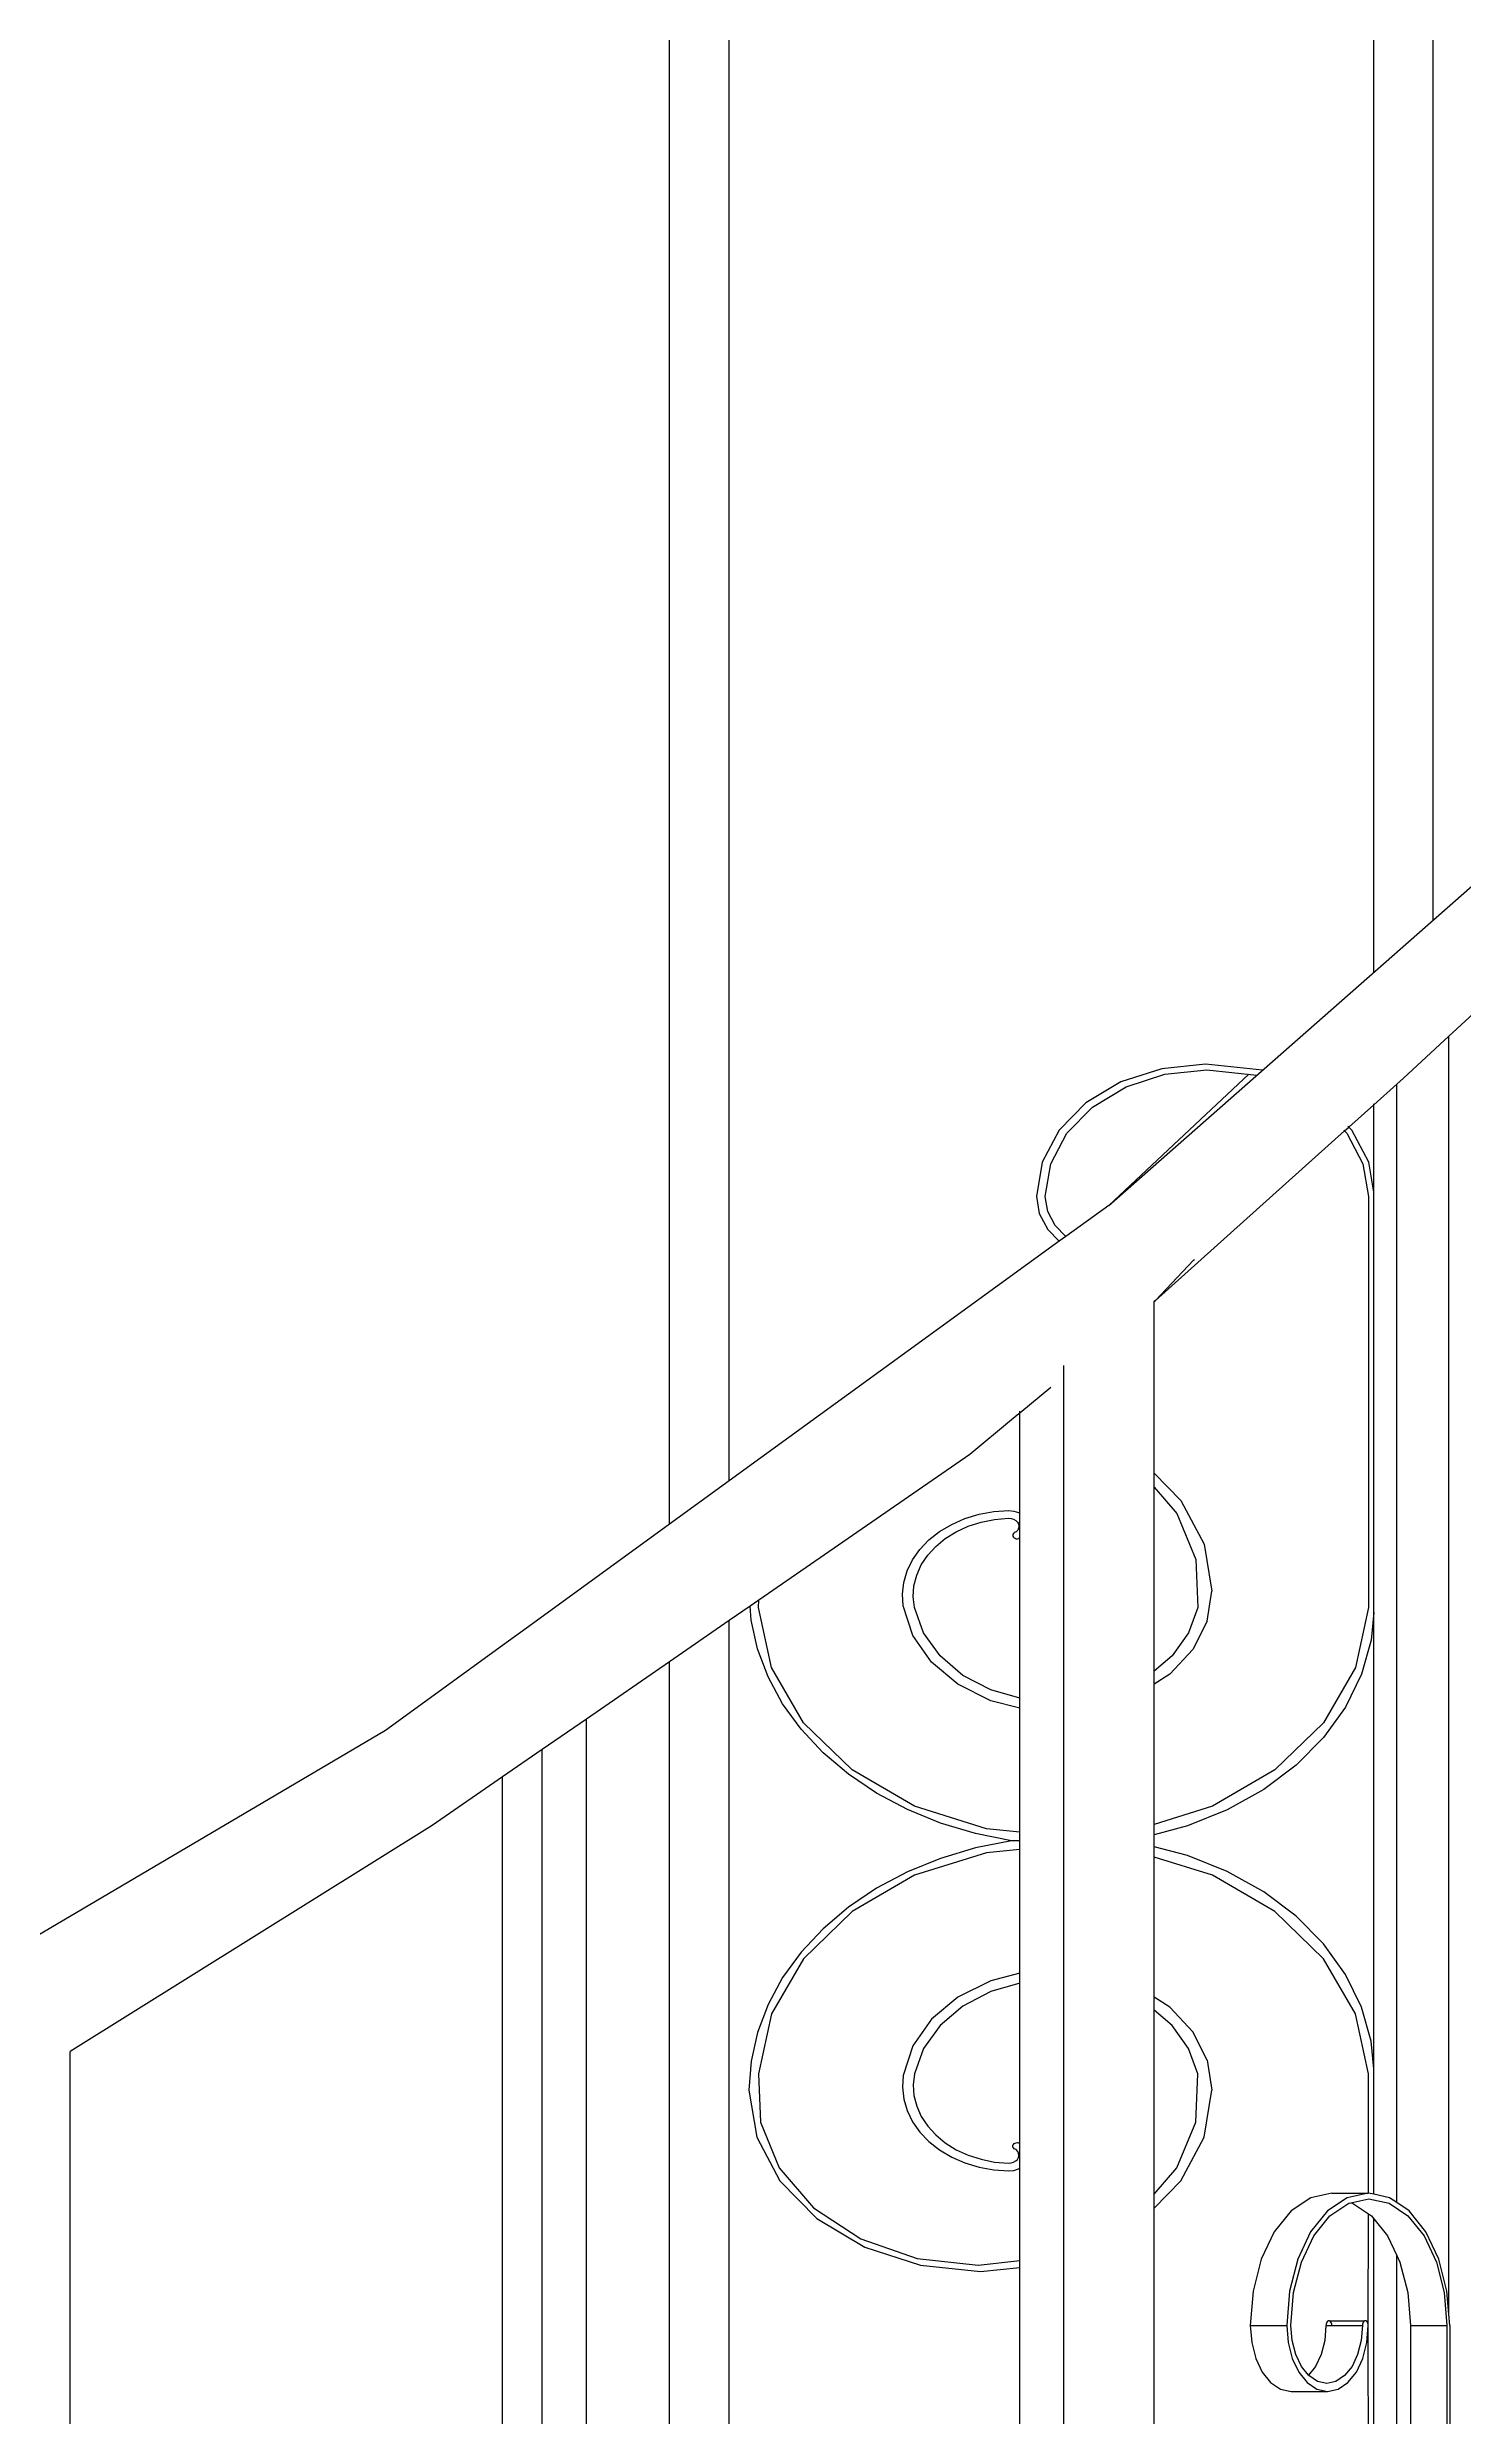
# Model space of a CAD drawing. Header units: millimetres. Extents: x 173236 to 801264, y -94969 to 615039.
# Drawn here: x 550643 to 550953, y -1445 to -926 of the extents above; entities that cross this region are included whole.
import ezdxf

# ---------------------------------------------------------------- set-up
doc = ezdxf.new("R2010")
doc.units = ezdxf.units.MM
doc.header["$MEASUREMENT"] = 0
doc.header["$PDMODE"] = 2
for name, color, linetype in [('VOX-A-ANNO-DIMS', 160, 'Continuous'), ('VOX-A-STAIRS-STEPS', 140, 'Continuous'), ('VOX-A-WALL-PATT', 233, 'Continuous')]:
    doc.layers.add(name, color=color, linetype=linetype)
doc.styles.add('1.5 mm Rotis Annotative', font='', dxfattribs={"height": 1.5})
doc.styles.get('1.5 mm Rotis Annotative').set_extended_font_data('Rotis Sans Serif')
doc.dimstyles.new('1.5 mm Rotis Annotative', dxfattribs={"dimtxt": 1.5, "dimasz": 1, "dimexe": 1.5, "dimexo": 0, "dimgap": 1, "dimtad": 1, "dimdec": 0, "dimrnd": 5, "dimzin": 0, "dimdsep": 46, "dimtxsty": '1.5 mm Rotis Annotative', "dimblk": 'ARCHTICK', "dimcen": 0.09, "dimdle": 1, "dimadec": 0, "dimazin": 0, "dimtfac": 1, "dimtdec": 0, "dimtofl": 0, "dimtmove": 1, "dimatfit": 3, "dimfxl": 2, "dimfxlon": 1, "dimtolj": 1, "dimtzin": 0, "dimarcsym": 0})

# ---------------------------------------------------------------- blocks, each defined once
blk = doc.blocks.new('SS')
at = {"layer": 'VOX-A-WALL-PATT'}
for p, q in [((291560.42, 71.15), (291560.42, 475.35)), ((291573.15, 59.95), (291573.15, 475.35)), ((291711.13, -48.85), (291711.13, 475.35)), ((291723.87, -58.09), (291723.87, 475.35)), ((291629.89, 10.08), (291543.21, 86.27)), ((291560.42, 79.5), (291560.42, 79.61)), ((291573.15, 65.71), (291573.15, 65.77)), ((291557.1, 46.28), (291550.96, 51.95)), ((291557.1, -227.02), (291557.1, 46.28)), ((291566.81, 37.31), (291557.1, 46.28)), ((291568.26, 36.05), (291566.81, 37.31)), ((291568.26, 36.01), (291568.26, 36.05)), ((291568.26, -203.19), (291568.26, 36.01)), ((291573.15, 31.62), (291568.26, 36.01)), ((291596.94, 39.04), (291609.18, 40.3)), ((291608.89, 39.07), (291598.17, 37.96)), ((291629.89, 10.08), (291599.93, 38.14)), ((291617.84, 38.14), (291608.89, 39.07)), ((291609.18, 40.3), (291618.54, 39.34)), ((291626.18, 35.44), (291617.84, 38.14)), ((291618.54, 39.34), (291627.26, 36.51)), ((291627.26, 36.51), (291634.76, 32.02)), ((291573.15, 31.62), (291573.15, 31.8)), ((291573.15, 12.9), (291573.15, 31.62)), ((291578.5, 26.83), (291573.15, 31.62)), ((291633.35, 31.14), (291626.18, 35.44)), ((291638.84, 25.54), (291633.35, 31.14)), ((291634.76, 32.02), (291640.51, 26.16)), ((291574.24, 19.34), (291577.85, 26.16)), ((291578.93, 25.54), (291575.47, 19.02)), ((291577.85, 26.16), (291578.5, 26.83)), ((291578.5, 26.83), (291578.68, 27.01)), ((291579.4, 26.02), (291578.5, 26.83)), ((291579.4, 26.02), (291578.93, 25.54)), ((291579.59, 26.22), (291579.4, 26.02)), ((291619.86, -10.24), (291579.4, 26.02)), ((291642.3, 19.02), (291638.84, 25.54)), ((291640.51, 26.16), (291644.12, 19.34)), ((291573.15, 12.9), (291574.24, 19.34)), ((291575.47, 19.02), (291574.29, 12.02)), ((291643.48, 12.02), (291642.3, 19.02)), ((291644.12, 19.34), (291645.35, 12.02)), ((291573.15, -76.99), (291573.15, 12.9)), ((291574.29, 12.02), (291574.29, -75.92)), ((291642.94, 8.81), (291643.48, 12.02)), ((291645.35, 12.02), (291644.74, 8.36)), ((291629.89, 10.08), (291639.03, 3.45)), ((291639.03, 3.45), (291641.35, 5.82)), ((291641.35, 5.82), (291642.94, 8.81)), ((291644.74, 8.36), (291642.93, 4.95)), ((291639.03, 3.45), (291640.45, 2.42)), ((291642.93, 4.95), (291640.45, 2.42)), ((291640.45, 2.42), (291711.13, -48.85)), ((291611.71, -1.65), (291611.49, -1.45)), ((291611.71, -1.65), (291619.86, -10.24)), ((291620.15, -10.45), (291619.86, -10.24)), ((291619.86, -10.24), (291620.15, -10.48)), ((291620.15, -10.48), (291620.15, -10.45)), ((291620.15, -47.21), (291620.15, -10.48)), ((291639.46, -1001.49), (291639.46, -24.14)), ((291642.28, -28.83), (291648.92, -34.34)), ((291648.92, -34.34), (291648.92, -33.93)), ((291648.92, -34.34), (291649.14, -34.51)), ((291648.92, -34.54), (291648.92, -34.34)), ((291649.14, -34.51), (291648.92, -34.54)), ((291648.92, -35.97), (291648.92, -34.54)), ((291649.14, -34.51), (291650.67, -35.78)), ((291648.92, -55.75), (291648.92, -35.97)), ((291650.67, -35.78), (291659.6, -43.19)), ((291659.6, -43.19), (291704.77, -74.34)), ((291620.15, -47.21), (291614.43, -53.04)), ((291620.15, -50.19), (291615.31, -55.81)), ((291620.15, -50.19), (291620.15, -47.21)), ((291620.15, -89.51), (291620.15, -50.19)), ((291711.13, -48.85), (291723.87, -58.09)), ((291614.43, -53.04), (291609.48, -62.38)), ((291649.17, -55.6), (291648.92, -55.75)), ((291650.16, -55.28), (291649.17, -55.6)), ((291651.23, -55.17), (291650.16, -55.28)), ((291654.46, -55.4), (291651.23, -55.17)), ((291657.62, -55.97), (291654.46, -55.4)), ((291615.31, -55.81), (291611.27, -65.62)), ((291648.92, -61.04), (291648.92, -55.75)), ((291649.19, -58.04), (291649.1, -58.48)), ((291649.1, -58.48), (291649.16, -58.93)), ((291649.16, -58.93), (291649.36, -59.35)), ((291649.43, -57.63), (291649.19, -58.04)), ((291649.36, -59.35), (291649.7, -59.71)), ((291649.79, -57.28), (291649.43, -57.63)), ((291649.7, -59.71), (291649.93, -59.79)), ((291650.25, -57.02), (291649.79, -57.28)), ((291649.93, -59.79), (291650.13, -59.91)), ((291650.13, -59.91), (291650.29, -60.07)), ((291650.79, -56.86), (291650.25, -57.02)), ((291650.37, -60.65), (291650.27, -60.84)), ((291650.29, -60.07), (291650.38, -60.26)), ((291650.41, -60.45), (291650.37, -60.65)), ((291650.38, -60.26), (291650.41, -60.45)), ((291651.36, -56.82), (291650.79, -56.86)), ((291654.32, -57.07), (291651.36, -56.82)), ((291657.2, -57.64), (291654.32, -57.07)), ((291659.96, -58.52), (291657.2, -57.64)), ((291660.64, -56.89), (291657.62, -55.97)), ((291662.52, -59.7), (291659.96, -58.52)), ((291663.48, -58.12), (291660.64, -56.89)), ((291664.85, -61.15), (291662.52, -59.7)), ((291666.06, -59.65), (291663.48, -58.12)), ((291668.35, -61.44), (291666.06, -59.65)), ((291723.87, -58.09), (291753.21, -79.37)), ((291609.48, -62.38), (291607.8, -72.4)), ((291611.27, -65.62), (291610.84, -75.92)), ((291648.92, -61.04), (291649.17, -61.18)), ((291648.92, -95.33), (291648.92, -61.04)), ((291649.42, -61.21), (291649.17, -61.18)), ((291649.67, -61.19), (291649.42, -61.21)), ((291649.91, -61.11), (291649.67, -61.19)), ((291650.12, -60.99), (291649.91, -61.11)), ((291650.27, -60.84), (291650.12, -60.99)), ((291666.9, -62.84), (291664.85, -61.15)), ((291668.62, -64.74), (291666.9, -62.84)), ((291670.3, -63.47), (291668.35, -61.44)), ((291669.99, -66.8), (291668.62, -64.74)), ((291671.87, -65.69), (291670.3, -63.47)), ((291673.03, -68.06), (291671.87, -65.69)), ((291670.97, -69), (291669.99, -66.8)), ((291671.55, -71.28), (291670.97, -69)), ((291673.75, -70.53), (291673.03, -68.06)), ((291674.03, -73.05), (291673.75, -70.53)), ((291574.29, -75.92), (291577.09, -88.72)), ((291608.84, -78.85), (291607.8, -72.4)), ((291610.84, -75.92), (291612.8, -81.35)), ((291669.5, -81.35), (291671.45, -75.92)), ((291671.45, -75.92), (291671.71, -73.61)), ((291671.71, -73.61), (291671.55, -71.28)), ((291671.81, -81.89), (291673.86, -75.58)), ((291673.86, -75.58), (291674.03, -73.05)), ((291702.04, -88.72), (291704.84, -75.92)), ((291704.84, -75.92), (291704.77, -74.34)), ((291704.77, -74.34), (291706.63, -75.62)), ((291706.41, -78.63), (291706.63, -75.62)), ((291706.63, -75.62), (291711.13, -78.72)), ((291573.15, -174.58), (291573.15, -76.99)), ((291573.15, -76.99), (291573.7, -82.88)), ((291608.84, -78.85), (291611.9, -84.9)), ((291705.04, -84.78), (291706.41, -78.63)), ((291711.13, -359.95), (291711.13, -78.72)), ((291711.13, -78.72), (291723.87, -87.51)), ((291753.21, -79.37), (291759.62, -84.02)), ((291573.7, -82.88), (291575.79, -90.2)), ((291611.9, -84.9), (291616.8, -90.16)), ((291612.8, -81.35), (291616.32, -86.27)), ((291665.97, -86.27), (291669.5, -81.35)), ((291667.82, -87.59), (291671.81, -81.89)), ((291702.78, -90.77), (291705.04, -84.78)), ((291759.62, -84.02), (291784.67, -102.19)), ((291575.79, -90.2), (291579.22, -97.2)), ((291577.09, -88.72), (291583.92, -100.55)), ((291616.32, -86.27), (291620.15, -89.51)), ((291616.8, -90.16), (291620.15, -92.32)), ((291620.15, -92.32), (291620.15, -89.51)), ((291655.08, -93.55), (291661.08, -90.42)), ((291661.08, -90.42), (291665.97, -86.27)), ((291662.14, -92.34), (291667.82, -87.59)), ((291695.21, -100.55), (291702.04, -88.72)), ((291699.66, -96.51), (291702.78, -90.77)), ((291723.87, -359.91), (291723.87, -87.51)), ((291723.87, -87.51), (291741.63, -99.76)), ((291620.15, -122.3), (291620.15, -92.32)), ((291648.92, -95.33), (291655.08, -93.55)), ((291648.92, -97.42), (291648.92, -95.33)), ((291648.92, -97.42), (291655.12, -95.84)), ((291655.12, -95.84), (291662.14, -92.34)), ((291579.22, -97.2), (291583.92, -103.73)), ((291583.92, -100.55), (291594.34, -110.66)), ((291648.92, -123.94), (291648.92, -97.42)), ((291684.79, -110.66), (291695.21, -100.55)), ((291695.72, -101.94), (291699.66, -96.51)), ((291741.63, -99.76), (291751.09, -106.28)), ((291741.63, -370.53), (291741.63, -99.76)), ((291583.92, -103.73), (291589.79, -109.66)), ((291691.01, -106.97), (291695.72, -101.94)), ((291751.09, -386.54), (291751.09, -106.28)), ((291751.09, -106.28), (291759.62, -112.16)), ((291784.67, -102.19), (291861.84, -147.72)), ((291589.79, -109.66), (291596.7, -114.85)), ((291594.34, -110.66), (291607.69, -118.38)), ((291671.44, -118.38), (291684.79, -110.66)), ((291685.59, -111.56), (291691.01, -106.97)), ((291596.7, -114.85), (291604.51, -119.21)), ((291672.93, -119.12), (291679.54, -115.62)), ((291679.54, -115.62), (291685.59, -111.56)), ((291759.62, -367.08), (291759.62, -112.16)), ((291759.62, -112.16), (291774.62, -122.5)), ((291604.51, -119.21), (291613.04, -122.62)), ((291607.69, -118.38), (291620.15, -122.3)), ((291656.03, -123.22), (291671.44, -118.38)), ((291665.85, -122.01), (291672.93, -119.12)), ((291613.04, -122.62), (291620.15, -124.5)), ((291620.15, -124.5), (291620.15, -122.3)), ((291620.15, -127.07), (291620.15, -124.5)), ((291648.92, -123.94), (291656.03, -123.22)), ((291648.92, -125.79), (291648.92, -123.94)), ((291648.92, -125.79), (291650.67, -125.79)), ((291648.92, -127.64), (291648.92, -125.79)), ((291650.67, -125.79), (291658.4, -124.24)), ((291650.67, -125.79), (291658.4, -127.34)), ((291658.4, -124.24), (291665.85, -122.01)), ((291774.62, -122.5), (291852.14, -170.85)), ((291604.51, -132.37), (291613.04, -128.95)), ((291607.69, -133.19), (291620.15, -129.28)), ((291613.04, -128.95), (291620.15, -127.07)), ((291620.15, -129.28), (291620.15, -127.07)), ((291620.15, -159.25), (291620.15, -129.28)), ((291648.92, -127.64), (291656.03, -128.35)), ((291648.92, -154.15), (291648.92, -127.64)), ((291656.03, -128.35), (291671.44, -133.19)), ((291658.4, -127.34), (291665.85, -129.57)), ((291665.85, -129.57), (291672.93, -132.45)), ((291589.79, -141.91), (291596.7, -136.72)), ((291594.34, -140.92), (291607.69, -133.19)), ((291596.7, -136.72), (291604.51, -132.37)), ((291671.44, -133.19), (291684.79, -140.92)), ((291672.93, -132.45), (291679.54, -135.95)), ((291679.54, -135.95), (291685.59, -140.02)), ((291583.92, -151.02), (291594.34, -140.92)), ((291684.79, -140.92), (291695.21, -151.02)), ((291685.59, -140.02), (291691.01, -144.6)), ((291583.92, -147.84), (291589.79, -141.91)), ((291691.01, -144.6), (291695.72, -149.64)), ((291577.09, -162.85), (291583.92, -151.02)), ((291579.22, -154.38), (291583.92, -147.84)), ((291695.21, -151.02), (291702.04, -162.85)), ((291695.72, -149.64), (291699.66, -155.06)), ((291575.79, -161.38), (291579.22, -154.38)), ((291648.92, -154.15), (291655.12, -155.73)), ((291648.92, -156.25), (291648.92, -154.15)), ((291648.92, -156.25), (291655.08, -158.02)), ((291648.92, -190.54), (291648.92, -156.25)), ((291655.12, -155.73), (291662.14, -159.23)), ((291699.66, -155.06), (291702.78, -160.81)), ((291573.7, -168.69), (291575.79, -161.38)), ((291611.9, -166.67), (291616.8, -161.41)), ((291616.32, -165.3), (291620.15, -162.06)), ((291616.8, -161.41), (291620.15, -159.25)), ((291620.15, -162.06), (291620.15, -159.25)), ((291620.15, -201.38), (291620.15, -162.06)), ((291655.08, -158.02), (291661.08, -161.16)), ((291661.08, -161.16), (291665.97, -165.3)), ((291662.14, -159.23), (291667.82, -163.98)), ((291702.78, -160.81), (291705.04, -166.79)), ((291574.29, -175.65), (291577.09, -162.85)), ((291608.84, -172.72), (291611.9, -166.67)), ((291612.8, -170.22), (291616.32, -165.3)), ((291665.97, -165.3), (291669.5, -170.22)), ((291667.82, -163.98), (291671.81, -169.68)), ((291702.04, -162.85), (291704.84, -175.65)), ((291705.04, -166.79), (291706.41, -172.94)), ((291573.15, -174.58), (291573.7, -168.69)), ((291610.84, -175.65), (291612.8, -170.22)), ((291669.5, -170.22), (291671.45, -175.65)), ((291671.81, -169.68), (291673.86, -175.99)), ((291852.14, -454.82), (291852.14, -170.85)), ((291573.15, -201.42), (291573.15, -174.58)), ((291574.29, -201.18), (291574.29, -175.65)), ((291608.84, -172.72), (291607.8, -179.17)), ((291611.27, -185.95), (291610.84, -175.65)), ((291671.45, -175.65), (291671.71, -177.97)), ((291673.86, -175.99), (291674.03, -178.52)), ((291704.84, -175.65), (291704.41, -185.95)), ((291706.41, -172.94), (291706.87, -179.17)), ((291609.48, -189.2), (291607.8, -179.17)), ((291671.55, -180.29), (291670.97, -182.57)), ((291671.71, -177.97), (291671.55, -180.29)), ((291673.75, -181.05), (291673.03, -183.52)), ((291674.03, -178.52), (291673.75, -181.05)), ((291706.87, -179.17), (291705.18, -189.2)), ((291615.31, -195.76), (291611.27, -185.95)), ((291668.62, -186.84), (291666.9, -188.73)), ((291669.99, -184.77), (291668.62, -186.84)), ((291670.97, -182.57), (291669.99, -184.77)), ((291671.87, -185.88), (291670.3, -188.1)), ((291673.03, -183.52), (291671.87, -185.88)), ((291704.41, -185.95), (291700.37, -195.76)), ((291614.43, -198.54), (291609.48, -189.2)), ((291648.92, -190.54), (291649.17, -190.39)), ((291648.92, -195.82), (291648.92, -190.54)), ((291649.16, -192.65), (291649.36, -192.23)), ((291649.42, -190.36), (291649.17, -190.39)), ((291649.36, -192.23), (291649.7, -191.86)), ((291649.67, -190.38), (291649.42, -190.36)), ((291649.91, -190.46), (291649.67, -190.38)), ((291649.7, -191.86), (291649.93, -191.79)), ((291650.12, -190.58), (291649.91, -190.46)), ((291649.93, -191.79), (291650.13, -191.66)), ((291650.27, -190.74), (291650.12, -190.58)), ((291650.13, -191.66), (291650.29, -191.5)), ((291650.37, -190.92), (291650.27, -190.74)), ((291650.29, -191.5), (291650.38, -191.32)), ((291650.41, -191.12), (291650.37, -190.92)), ((291650.38, -191.32), (291650.41, -191.12)), ((291662.52, -191.87), (291659.96, -193.05)), ((291664.85, -190.42), (291662.52, -191.87)), ((291666.06, -191.93), (291663.48, -193.46)), ((291666.9, -188.73), (291664.85, -190.42)), ((291668.35, -190.13), (291666.06, -191.93)), ((291670.3, -188.1), (291668.35, -190.13)), ((291705.18, -189.2), (291700.23, -198.54)), ((291620.15, -201.38), (291615.31, -195.76)), ((291649.17, -195.97), (291648.92, -195.82)), ((291648.92, -215.6), (291648.92, -195.82)), ((291649.1, -193.09), (291649.16, -192.65)), ((291649.19, -193.54), (291649.1, -193.09)), ((291650.16, -196.29), (291649.17, -195.97)), ((291649.43, -193.94), (291649.19, -193.54)), ((291649.79, -194.29), (291649.43, -193.94)), ((291650.25, -194.55), (291649.79, -194.29)), ((291651.23, -196.4), (291650.16, -196.29)), ((291650.79, -194.71), (291650.25, -194.55)), ((291651.36, -194.76), (291650.79, -194.71)), ((291654.46, -196.18), (291651.23, -196.4)), ((291654.32, -194.51), (291651.36, -194.76)), ((291657.2, -193.93), (291654.32, -194.51)), ((291657.62, -195.6), (291654.46, -196.18)), ((291659.96, -193.05), (291657.2, -193.93)), ((291660.64, -194.69), (291657.62, -195.6)), ((291663.48, -193.46), (291660.64, -194.69)), ((291700.37, -195.76), (291693.02, -204.31)), ((291568.26, -203.19), (291569.83, -202.14)), ((291569.83, -202.14), (291573.15, -201.42)), ((291574.2, -202.41), (291569.88, -203.33)), ((291573.15, -201.42), (291574.29, -201.18)), ((291578.1, -203.24), (291574.2, -202.41)), ((291574.29, -201.18), (291574.34, -201.17)), ((291574.34, -201.17), (291578.85, -202.14)), ((291582.15, -201.17), (291574.34, -201.17)), ((291578.85, -202.14), (291583.06, -204.96)), ((291582.15, -201.17), (291586.66, -202.14)), ((291586.66, -202.14), (291590.87, -204.96)), ((291620.15, -204.36), (291614.43, -198.54)), ((291620.15, -204.36), (291620.15, -201.38)), ((291700.23, -198.54), (291692.36, -206.56)), ((291562.01, -209.46), (291565.62, -204.96)), ((291565.86, -206.03), (291562.41, -210.33)), ((291565.62, -204.96), (291568.26, -203.19)), ((291569.88, -203.33), (291565.86, -206.03)), ((291573.15, -206.68), (291570.22, -210.33)), ((291573.67, -206.03), (291573.15, -206.68)), ((291573.15, -264.48), (291573.15, -206.68)), ((291574.29, -205.61), (291573.67, -206.03)), ((291577.69, -203.33), (291574.29, -205.61)), ((291574.36, -229.19), (291574.29, -205.61)), ((291578.1, -203.24), (291577.69, -203.33)), ((291578.52, -203.33), (291578.1, -203.24)), ((291582.54, -206.03), (291578.52, -203.33)), ((291585.99, -210.33), (291582.54, -206.03)), ((291583.06, -204.96), (291586.67, -209.46)), ((291590.87, -204.96), (291594.48, -209.46)), ((291620.15, -250.72), (291620.15, -204.36)), ((291692.36, -206.56), (291682.1, -212.71)), ((291693.02, -204.31), (291682.93, -210.95)), ((291559.24, -215.31), (291562.01, -209.46)), ((291562.41, -210.33), (291559.76, -215.93)), ((291570.22, -210.33), (291568.26, -214.48)), ((291588.64, -215.93), (291585.99, -210.33)), ((291586.67, -209.46), (291589.44, -215.31)), ((291594.48, -209.46), (291597.25, -215.31)), ((291682.1, -212.71), (291670.15, -216.58)), ((291682.93, -210.95), (291670.89, -215.15)), ((291557.5, -222.13), (291559.24, -215.31)), ((291559.76, -215.93), (291558.09, -222.45)), ((291567.57, -215.93), (291565.9, -222.45)), ((291568.26, -214.48), (291567.57, -215.93)), ((291568.26, -335.86), (291568.26, -214.48)), ((291590.31, -222.45), (291588.64, -215.93)), ((291589.44, -215.31), (291591.18, -222.13)), ((291597.25, -215.31), (291599, -222.13)), ((291657.84, -216.58), (291648.92, -215.6)), ((291648.92, -217.04), (291648.92, -215.6)), ((291657.33, -217.9), (291648.92, -217.04)), ((291648.92, -404.57), (291648.92, -217.04)), ((291670.15, -216.58), (291657.33, -217.9)), ((291670.89, -215.15), (291657.84, -216.58)), ((291557.1, -227.02), (291557.5, -222.13)), ((291558.09, -222.45), (291557.52, -229.45)), ((291565.9, -222.45), (291565.33, -229.45)), ((291590.88, -229.45), (291590.31, -222.45)), ((291591.18, -222.13), (291591.78, -229.45)), ((291599, -222.13), (291599.59, -229.45)), ((291556.9, -229.45), (291557.1, -227.02)), ((291556.9, -229.45), (291556.9, -316.88)), ((291557.52, -229.45), (291557.52, -317.4)), ((291565.33, -229.45), (291557.52, -229.45)), ((291565.33, -229.45), (291565.33, -317.4)), ((291574.29, -263.59), (291574.34, -229.45)), ((291574.34, -229.45), (291574.36, -229.19)), ((291574.64, -233.11), (291574.34, -229.45)), ((291574.36, -229.19), (291574.42, -228.95)), ((291574.42, -228.95), (291574.52, -228.74)), ((291574.52, -228.74), (291574.65, -228.58)), ((291574.65, -228.58), (291574.8, -228.48)), ((291574.8, -228.48), (291574.96, -228.45)), ((291574.96, -228.45), (291575.12, -228.48)), ((291575.12, -228.48), (291575.27, -228.58)), ((291582.61, -228.48), (291575.12, -228.48)), ((291575.27, -228.58), (291575.4, -228.74)), ((291575.4, -228.74), (291575.5, -228.95)), ((291575.5, -228.95), (291575.56, -229.19)), ((291575.56, -229.19), (291575.58, -229.45)), ((291575.58, -229.45), (291575.84, -232.66)), ((291582.15, -229.45), (291575.58, -229.45)), ((291575.84, -232.66), (291576.61, -235.66)), ((291582.15, -229.45), (291582.17, -229.19)), ((291583.39, -229.45), (291582.15, -229.45)), ((291582.17, -229.19), (291582.23, -228.95)), ((291582.23, -228.95), (291582.33, -228.74)), ((291582.33, -228.74), (291582.46, -228.58)), ((291582.61, -228.48), (291582.77, -228.45)), ((291582.77, -228.45), (291582.93, -228.48)), ((291582.93, -228.48), (291583.08, -228.58)), ((291583.08, -228.58), (291583.21, -228.74)), ((291583.21, -228.74), (291583.31, -228.95)), ((291583.31, -228.95), (291583.37, -229.19)), ((291583.37, -229.19), (291583.39, -229.45)), ((291583.39, -229.45), (291583.66, -232.66)), ((291583.66, -232.66), (291584.42, -235.66)), ((291589.85, -235.66), (291590.62, -232.66)), ((291590.62, -232.66), (291590.88, -229.45)), ((291591.78, -229.45), (291591.48, -233.11)), ((291599.59, -229.45), (291591.78, -229.45)), ((291599.59, -229.45), (291599.29, -233.11)), ((291575.51, -236.53), (291574.64, -233.11)), ((291576.89, -239.45), (291575.51, -236.53)), ((291576.61, -235.66), (291577.82, -238.22)), ((291584.42, -235.66), (291585.63, -238.22)), ((291588.64, -238.22), (291589.85, -235.66)), ((291590.61, -236.53), (291589.22, -239.45)), ((291591.48, -233.11), (291590.61, -236.53)), ((291598.42, -236.53), (291597.04, -239.45)), ((291599.29, -233.11), (291598.42, -236.53)), ((291578.7, -241.7), (291576.89, -239.45)), ((291577.82, -238.22), (291579.41, -240.19)), ((291580.8, -243.11), (291578.7, -241.7)), ((291579.41, -240.19), (291581.25, -241.43)), ((291583.06, -243.6), (291580.8, -243.11)), ((291581.25, -241.43), (291583.23, -241.86)), ((291585.32, -243.11), (291583.06, -243.6)), ((291583.23, -241.86), (291585.21, -241.43)), ((291585.21, -241.43), (291587.05, -240.19)), ((291587.42, -241.7), (291585.32, -243.11)), ((291585.63, -238.22), (291587.14, -240.09)), ((291587.05, -240.19), (291587.14, -240.09)), ((291587.14, -240.09), (291588.64, -238.22)), ((291589.22, -239.45), (291587.42, -241.7)), ((291593.13, -243.11), (291590.87, -243.6)), ((291595.23, -241.7), (291593.13, -243.11)), ((291597.04, -239.45), (291595.23, -241.7)), ((291590.87, -243.6), (291583.06, -243.6))]:
    blk.add_line(p, q, dxfattribs=at)
blk = doc.blocks.new('_ArchTick')
at = {"color": 0, "linetype": 'ByBlock', "const_width": 0.15}
blk.add_lwpolyline([(-0.5, -0.5), (0.5, 0.5)], dxfattribs=at)
blk = doc.blocks.new('*D663')
at = {"layer": 'Defpoints', "color": 0, "transparency": 16777216}
for p in [(537437.71, -523.82), (560519.09, -523.82), (553695.97, -1723.82)]:
    blk.add_point(p, dxfattribs=at)
at = {"layer": 'VOX-A-ANNO-DIMS', "color": 0, "lineweight": -2, "transparency": 16777216}
for p, q in [((537437.71, -1823.82), (537437.71, -423.82)), ((537637.71, -523.82), (537287.71, -523.82)), ((537637.71, -1723.82), (537287.71, -1723.82))]:
    blk.add_line(p, q, dxfattribs=at)
at = {"layer": 'VOX-A-ANNO-DIMS', "color": 0, "lineweight": -2, "transparency": 16777216, "xscale": 100, "yscale": 100, "zscale": 100}
for p, rotation in [((537437.71, -523.82), 90), ((537437.71, -1723.82), 270)]:
    blk.add_blockref('_ArchTick', p, dxfattribs=dict(at, rotation=rotation))
at = {"layer": 'VOX-A-ANNO-DIMS', "color": 0, "transparency": 16777216, "insert": (537261.51, -1123.82), "char_height": 150, "attachment_point": 5, "rotation": 90, "style": '1.5 mm Rotis Annotative'}
blk.add_mtext('\\A1;1200', dxfattribs=at)
blk = doc.blocks.new('*D665')
at = {"layer": 'Defpoints', "color": 0, "transparency": 16777216}
for p in [(641539.18, 61543.32), (642299.94, 61543.32), (642299.94, 61417.89), (536630.73, -523.82), (560469.09, -523.82), (547516.89, -20473.82)]:
    blk.add_point(p, dxfattribs=at)
at = {"layer": 'VOX-A-ANNO-DIMS', "color": 0, "lineweight": -2, "transparency": 16777216}
for p, q in [((641539.18, 61543.32), (641539.18, 61267.89)), ((642299.94, 61543.32), (642299.94, 61267.89)), ((641439.18, 61417.89), (642399.94, 61417.89)), ((536630.73, -20573.82), (536630.73, -423.82)), ((536830.73, -523.82), (536480.73, -523.82)), ((536830.73, -20473.82), (536480.73, -20473.82))]:
    blk.add_line(p, q, dxfattribs=at)
at = {"layer": 'VOX-A-ANNO-DIMS', "color": 0, "lineweight": -2, "transparency": 16777216, "xscale": 100, "yscale": 100, "zscale": 100}
for p, rotation in [((641539.18, 61417.89), 180), ((536630.73, -523.82), 90), ((536630.73, -20473.82), 270)]:
    blk.add_blockref('_ArchTick', p, dxfattribs=dict(at, rotation=rotation))
blk.add_blockref('_ArchTick', (642299.94, 61417.89), dxfattribs=at)
at = {"layer": 'VOX-A-ANNO-DIMS', "color": 0, "transparency": 16777216, "insert": (641919.56, 61594.09), "char_height": 150, "attachment_point": 5, "style": '1.5 mm Rotis Annotative'}
blk.add_mtext('\\A1;760', dxfattribs=at)
at = {"layer": 'VOX-A-ANNO-DIMS', "color": 0, "transparency": 16777216, "insert": (536454.54, -10498.82), "char_height": 150, "attachment_point": 5, "rotation": 90, "style": '1.5 mm Rotis Annotative'}
blk.add_mtext('\\A1;19950', dxfattribs=at)

msp = doc.modelspace()

# ---------------------------------------------------------------- block references
at = {"layer": 'VOX-A-STAIRS-STEPS', "xscale": -1.024232788984593, "yscale": 1.024232788984593, "zscale": 1.024232788984593}
msp.add_blockref('SS', (849572.41, -1190.1), dxfattribs=at)

# ---------------------------------------------------------------- dimensions: what is measured, and where the dimension line sits
at = {"layer": 'VOX-A-ANNO-DIMS'}
for base, p1, p2, picture, middle in [((536630.73, -523.82), (547516.89, -20473.82), (560469.09, -523.82), '*D665', (536454.54, -10498.82)), ((537437.71, -523.82), (553695.97, -1723.82), (560519.09, -523.82), '*D663', (537261.51, -1123.82))]:
    dim = msp.add_linear_dim(base=base, p1=p1, p2=p2, angle=270, dimstyle='1.5 mm Rotis Annotative', dxfattribs=at)
    dim.commit()
    dim.dimension.update_dxf_attribs({"geometry": picture, "text_midpoint": middle})

doc.saveas('drawing.dxf')
